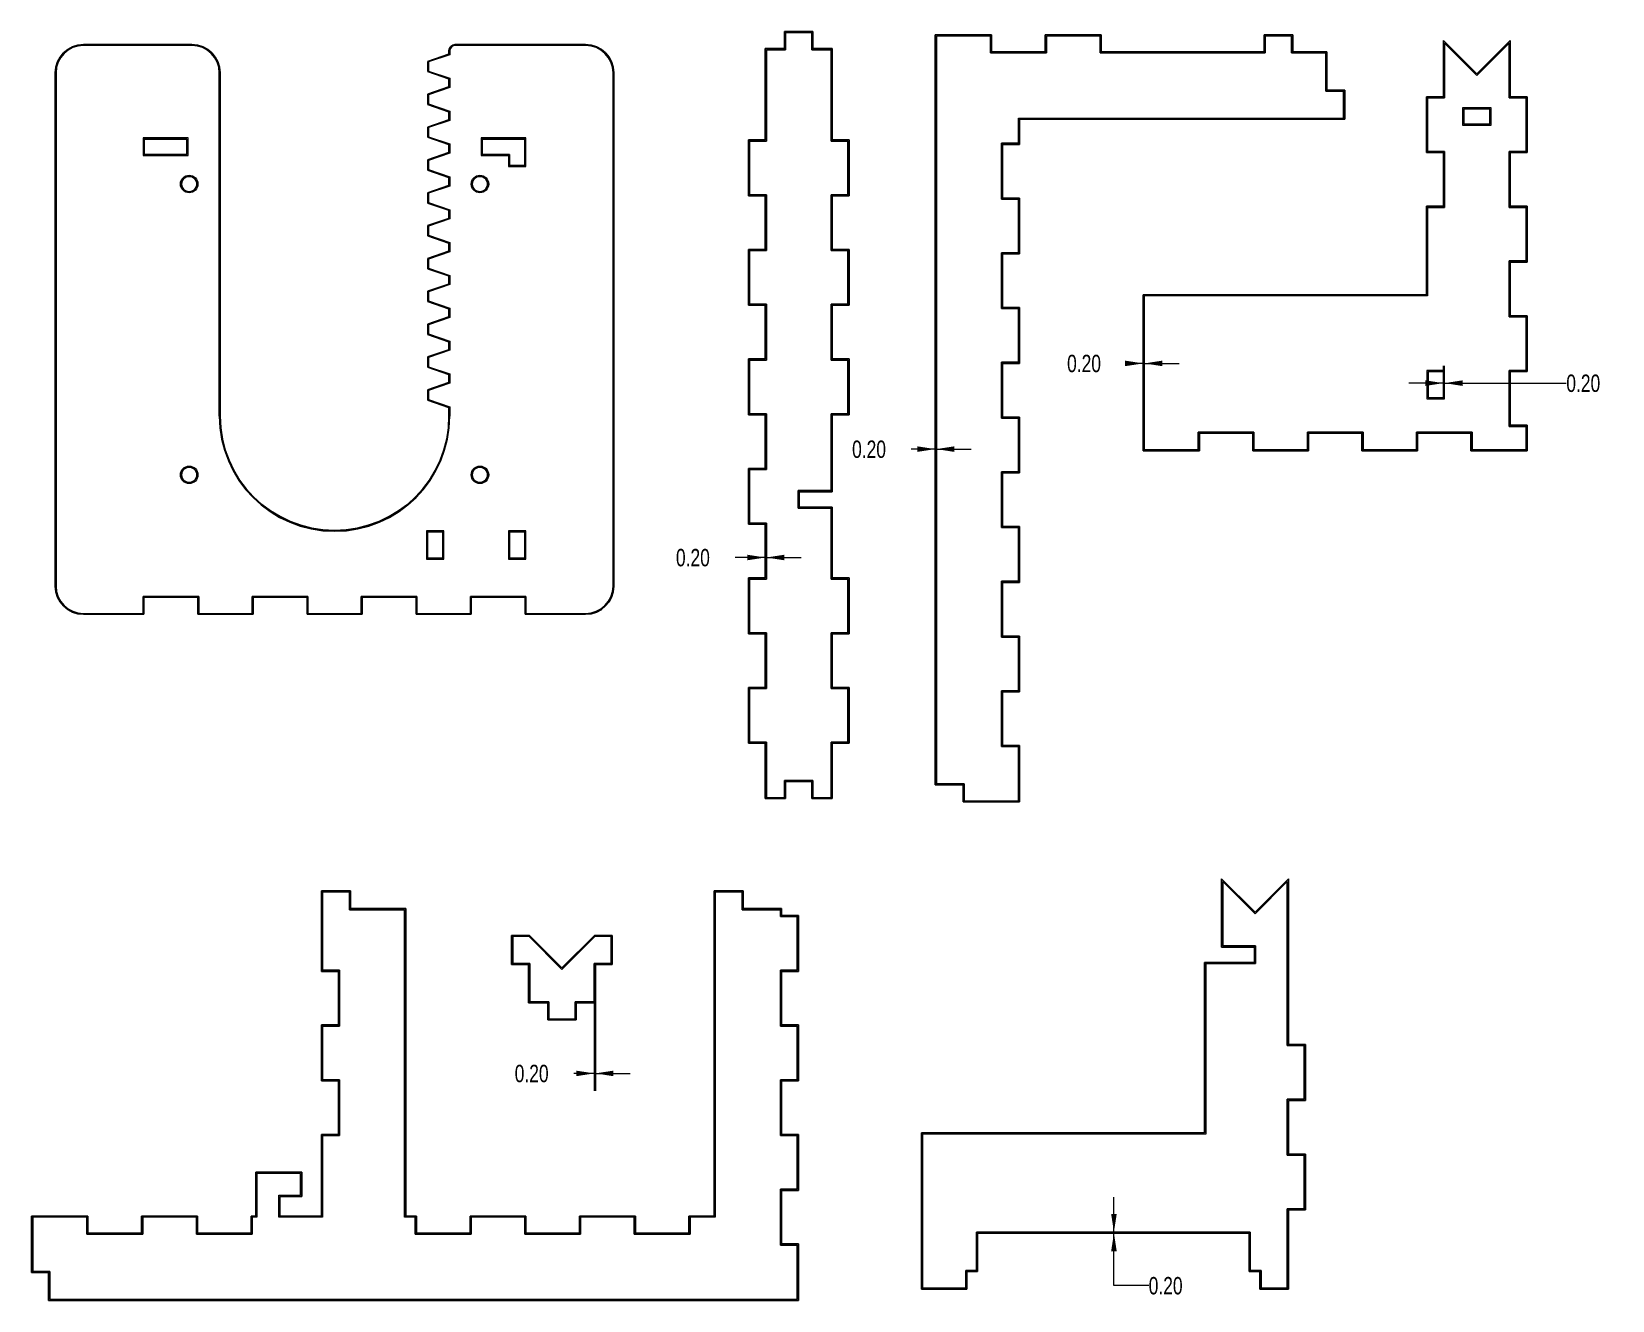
# Model space of a CAD drawing. Header units: millimetres. Extents: x 17 to 305, y 26 to 258.
import ezdxf

# ---------------------------------------------------------------- set-up
doc = ezdxf.new("R2010")
doc.units = ezdxf.units.MM
doc.layers.add('CUT', color=1, linetype='Continuous')
doc.styles.add('SLDTEXTSTYLE0', font='TXT', dxfattribs={"width": 0.75})
doc.dimstyles.new('SLDDIMSTYLE0', dxfattribs={"dimtxt": 3.175, "dimasz": 3.302, "dimexe": 0, "dimexo": 0.0625, "dimgap": 0.79375, "dimtad": 0, "dimtih": 1, "dimtoh": 1, "dimrnd": 1e-09, "dimzin": 4, "dimdsep": 46, "dimtxsty": 'SLDTEXTSTYLE0', "dimsah": 1, "dimcen": 0.09, "dimadec": 0, "dimazin": 1, "dimtfac": 1, "dimtmove": 0, "dimatfit": 0, "dimfxl": 1, "dimfrac": 2, "dimtolj": 1, "dimtzin": 12, "dimarcsym": 0})

# ---------------------------------------------------------------- blocks, each defined once
blk = doc.blocks.new('_D')
at = {"color": 7, "linetype": 'Continuous', "lineweight": 0}
for p, q in [((274.59, 194.42), (274.59, 196.62)), ((274.79, 194.42), (274.79, 196.62)), ((274.59, 193.44), (268.24, 193.44)), ((274.79, 193.44), (297.04, 193.44))]:
    blk.add_line(p, q, dxfattribs=at)
for points in [[(274.59, 193.44), (271.28, 193.95), (271.28, 192.93)], [(274.79, 193.44), (278.09, 192.93), (278.09, 193.95)]]:
    blk.add_solid(points, dxfattribs=at)
at = {"color": 7, "linetype": 'Continuous', "lineweight": 0, "insert": (297.04, 195.01, 0.1), "char_height": 3.175, "attachment_point": 1, "style": 'SLDTEXTSTYLE0'}
blk.add_mtext('0.20', dxfattribs=at)
blk = doc.blocks.new('_D_1')
at = {"color": 7, "linetype": 'Continuous', "lineweight": 0}
for p, q in [((219.74, 196.59), (219.74, 200.22)), ((219.94, 196.59), (219.94, 200.22)), ((219.74, 197.04), (216.62, 197.04)), ((219.94, 197.04), (226.29, 197.04))]:
    blk.add_line(p, q, dxfattribs=at)
for points in [[(219.74, 197.04), (216.44, 197.55), (216.44, 196.54)], [(219.94, 197.04), (223.24, 196.54), (223.24, 197.55)]]:
    blk.add_solid(points, dxfattribs=at)
at = {"color": 7, "linetype": 'Continuous', "lineweight": 0, "insert": (205.83, 198.62, 0.1), "char_height": 3.175, "attachment_point": 1, "style": 'SLDTEXTSTYLE0'}
blk.add_mtext('0.20', dxfattribs=at)
blk = doc.blocks.new('_D_2')
at = {"color": 7, "linetype": 'Continuous', "lineweight": 0}
for p, q in [((181.75, 187.28), (181.75, 178.21)), ((181.95, 187.28), (181.95, 178.21)), ((181.75, 181.39), (177.35, 181.39)), ((181.95, 181.39), (188.3, 181.39))]:
    blk.add_line(p, q, dxfattribs=at)
for points in [[(181.75, 181.39), (178.45, 181.9), (178.45, 180.88)], [(181.95, 181.39), (185.25, 180.88), (185.25, 181.9)]]:
    blk.add_solid(points, dxfattribs=at)
at = {"color": 7, "linetype": 'Continuous', "lineweight": 0, "insert": (166.55, 182.96, 0.1), "char_height": 3.175, "attachment_point": 1, "style": 'SLDTEXTSTYLE0'}
blk.add_mtext('0.20', dxfattribs=at)
blk = doc.blocks.new('_D_3')
at = {"color": 7, "linetype": 'Continuous', "lineweight": 0}
for p, q in [((150.7, 161.59), (145.16, 161.59)), ((150.7, 161.48), (150.7, 158.42)), ((150.9, 161.59), (157.25, 161.59)), ((150.9, 161.48), (150.9, 158.42))]:
    blk.add_line(p, q, dxfattribs=at)
for points in [[(150.7, 161.59), (147.4, 162.1), (147.4, 161.08)], [(150.9, 161.59), (154.2, 161.08), (154.2, 162.1)]]:
    blk.add_solid(points, dxfattribs=at)
at = {"color": 7, "linetype": 'Continuous', "lineweight": 0, "insert": (134.37, 163.16, 0.1), "char_height": 3.175, "attachment_point": 1, "style": 'SLDTEXTSTYLE0'}
blk.add_mtext('0.20', dxfattribs=at)
blk = doc.blocks.new('_D_4')
at = {"color": 7, "linetype": 'Continuous', "lineweight": 0}
for p, q in [((119.45, 82.49), (119.45, 64.18)), ((119.65, 82.49), (119.65, 64.18)), ((119.45, 67.36), (115.7, 67.36)), ((119.65, 67.36), (126, 67.36))]:
    blk.add_line(p, q, dxfattribs=at)
for points in [[(119.45, 67.36), (116.15, 67.86), (116.15, 66.85)], [(119.65, 67.36), (122.95, 66.85), (122.95, 67.86)]]:
    blk.add_solid(points, dxfattribs=at)
at = {"color": 7, "linetype": 'Continuous', "lineweight": 0, "insert": (104.91, 68.93, 0.1), "char_height": 3.175, "attachment_point": 1, "style": 'SLDTEXTSTYLE0'}
blk.add_mtext('0.20', dxfattribs=at)
blk = doc.blocks.new('_D_5')
at = {"color": 7, "linetype": 'Continuous', "lineweight": 0}
for p, q in [((214.39, 38.38), (214.39, 44.73)), ((214.39, 28.6), (214.39, 38.18)), ((215.56, 38.38), (217.56, 38.38)), ((215.56, 38.18), (217.56, 38.18)), ((220.74, 28.6), (214.39, 28.6))]:
    blk.add_line(p, q, dxfattribs=at)
for points in [[(214.39, 38.38), (214.9, 41.68), (213.88, 41.68)], [(214.39, 38.18), (213.88, 34.88), (214.9, 34.88)]]:
    blk.add_solid(points, dxfattribs=at)
at = {"color": 7, "linetype": 'Continuous', "lineweight": 0, "insert": (220.74, 30.17, 0.1), "char_height": 3.175, "attachment_point": 1, "style": 'SLDTEXTSTYLE0'}
blk.add_mtext('0.20', dxfattribs=at)

msp = doc.modelspace()

# ---------------------------------------------------------------- linework, layer by layer
at = {"color": 7, "linetype": 'Continuous', "lineweight": 15}
for p, q in [((154.4, 254.347), (154.4, 257.447)), ((159.2, 257.447), (154.4, 257.447)), ((159.2, 257.447), (159.2, 254.347)), ((45.942, 255.122), (26.128, 255.122)), ((117.872, 255.122), (94.058, 255.122)), ((150.9, 237.653), (150.9, 254.347)), ((150.9, 254.347), (154.4, 254.347)), ((159.2, 254.347), (162.7, 254.347)), ((162.7, 254.347), (162.7, 237.653)), ((191.85, 256.847), (181.95, 256.847)), ((181.95, 256.847), (181.95, 120.253)), ((191.85, 256.847), (191.85, 253.747)), ((202.05, 253.747), (202.05, 256.847)), ((211.85, 256.847), (202.05, 256.847)), ((211.85, 256.847), (211.85, 253.747)), ((242.05, 253.747), (242.05, 256.847)), ((246.85, 256.847), (242.05, 256.847)), ((246.85, 256.847), (246.85, 253.747)), ((274.786, 245.55), (274.786, 255.55)), ((274.786, 255.55), (280.686, 249.65)), ((280.686, 249.65), (286.586, 255.55)), ((286.586, 255.55), (286.586, 245.55)), ((93.058, 253.436), (89.189, 252.113)), ((89.189, 252.113), (89.189, 250.446)), ((93.058, 254.122), (93.058, 253.436)), ((191.85, 253.747), (202.05, 253.747)), ((211.85, 253.747), (242.05, 253.747)), ((246.85, 253.747), (253.1, 253.747)), ((253.1, 253.747), (253.1, 246.747)), ((21.128, 250.122), (21.128, 156.378)), ((50.942, 187.436), (50.942, 250.122)), ((89.189, 250.446), (93.058, 249.122)), ((93.058, 249.122), (93.058, 247.436)), ((122.872, 156.378), (122.872, 250.122)), ((93.058, 247.436), (89.189, 246.113)), ((89.189, 246.113), (89.189, 244.446)), ((253.1, 246.747), (256.35, 246.747)), ((256.35, 246.747), (256.35, 241.847)), ((271.686, 245.55), (274.786, 245.55)), ((271.686, 245.55), (271.686, 235.75)), ((286.586, 245.55), (289.686, 245.55)), ((289.686, 235.75), (289.686, 245.55)), ((89.189, 244.446), (93.058, 243.122)), ((93.058, 243.122), (93.058, 241.436)), ((283.286, 243.75), (278.086, 243.75)), ((278.086, 243.75), (278.086, 240.55)), ((283.286, 240.55), (283.286, 243.75)), ((93.058, 241.436), (89.189, 240.113)), ((89.189, 240.113), (89.189, 238.446)), ((196.95, 241.847), (256.35, 241.847)), ((196.95, 237.253), (196.95, 241.847)), ((278.086, 240.55), (283.286, 240.55)), ((45.228, 238.222), (37.028, 238.222)), ((37.028, 238.222), (37.028, 235.022)), ((45.228, 235.022), (45.228, 238.222)), ((89.189, 238.446), (93.058, 237.122)), ((93.058, 237.122), (93.058, 235.436)), ((106.972, 238.222), (98.772, 238.222)), ((98.772, 238.222), (98.772, 235.022)), ((106.972, 233.022), (106.972, 238.222)), ((147.8, 237.653), (150.9, 237.653)), ((147.8, 237.653), (147.8, 227.853)), ((162.7, 237.653), (165.8, 237.653)), ((165.8, 227.853), (165.8, 237.653)), ((196.95, 237.253), (193.85, 237.253)), ((193.85, 237.253), (193.85, 227.053)), ((37.028, 235.022), (45.228, 235.022)), ((93.058, 235.436), (89.189, 234.113)), ((89.189, 234.113), (89.189, 232.446)), ((98.772, 235.022), (103.772, 235.022)), ((103.772, 235.022), (103.772, 233.022)), ((274.786, 235.75), (271.686, 235.75)), ((274.786, 225.55), (274.786, 235.75)), ((289.686, 235.75), (286.586, 235.75)), ((286.586, 235.75), (286.586, 225.55)), ((89.189, 232.446), (93.058, 231.122)), ((93.058, 231.122), (93.058, 229.436)), ((103.772, 233.022), (106.972, 233.022)), ((93.058, 229.436), (89.189, 228.113)), ((89.189, 228.113), (89.189, 226.446)), ((89.189, 226.446), (93.058, 225.122)), ((150.9, 227.853), (147.8, 227.853)), ((150.9, 217.653), (150.9, 227.853)), ((165.8, 227.853), (162.7, 227.853)), ((162.7, 227.853), (162.7, 217.653)), ((193.85, 227.053), (196.95, 227.053)), ((196.95, 217.253), (196.95, 227.053)), ((271.686, 225.55), (274.786, 225.55)), ((271.686, 225.55), (271.686, 209.4)), ((286.586, 225.55), (289.686, 225.55)), ((289.686, 215.75), (289.686, 225.55)), ((93.058, 223.436), (89.189, 222.113)), ((93.058, 225.122), (93.058, 223.436)), ((89.189, 222.113), (89.189, 220.446)), ((89.189, 220.446), (93.058, 219.122)), ((93.058, 217.436), (89.189, 216.113)), ((93.058, 219.122), (93.058, 217.436)), ((147.8, 217.653), (150.9, 217.653)), ((147.8, 217.653), (147.8, 207.853)), ((162.7, 217.653), (165.8, 217.653)), ((165.8, 207.853), (165.8, 217.653)), ((196.95, 217.253), (193.85, 217.253)), ((193.85, 217.253), (193.85, 207.053)), ((89.189, 216.113), (89.189, 214.446)), ((89.189, 214.446), (93.058, 213.122)), ((289.686, 215.75), (286.586, 215.75)), ((286.586, 215.75), (286.586, 205.55)), ((93.058, 211.436), (89.189, 210.113)), ((93.058, 213.122), (93.058, 211.436)), ((89.189, 210.113), (89.189, 208.446)), ((89.189, 208.446), (93.058, 207.122)), ((271.686, 209.4), (219.942, 209.4)), ((219.942, 209.4), (219.942, 181.25)), ((93.058, 205.436), (89.189, 204.113)), ((93.058, 207.122), (93.058, 205.436)), ((150.9, 207.853), (147.8, 207.853)), ((150.9, 197.653), (150.9, 207.853)), ((165.8, 207.853), (162.7, 207.853)), ((162.7, 207.853), (162.7, 197.653)), ((193.85, 207.053), (196.95, 207.053)), ((196.95, 197.253), (196.95, 207.053)), ((286.586, 205.55), (289.686, 205.55)), ((289.686, 195.75), (289.686, 205.55)), ((89.189, 204.113), (89.189, 202.446)), ((89.189, 202.446), (93.058, 201.122)), ((93.058, 199.436), (89.189, 198.113)), ((93.058, 201.122), (93.058, 199.436)), ((89.189, 198.113), (89.189, 196.446)), ((89.189, 196.446), (93.058, 195.122)), ((147.8, 197.653), (150.9, 197.653)), ((147.8, 197.653), (147.8, 187.853)), ((162.7, 197.653), (165.8, 197.653)), ((165.8, 187.853), (165.8, 197.653)), ((196.95, 197.253), (193.85, 197.253)), ((193.85, 197.253), (193.85, 187.053)), ((93.058, 195.122), (93.058, 193.436)), ((274.786, 195.75), (271.586, 195.75)), ((271.586, 195.75), (271.586, 190.55)), ((274.786, 190.55), (274.786, 195.75)), ((289.686, 195.75), (286.586, 195.75)), ((286.586, 195.75), (286.586, 185.55)), ((93.058, 193.436), (89.189, 192.113)), ((89.189, 192.113), (89.189, 190.446)), ((89.189, 190.446), (93.058, 189.122)), ((93.058, 189.122), (93.058, 187.436)), ((150.9, 187.853), (147.8, 187.853)), ((150.9, 177.653), (150.9, 187.853)), ((165.8, 187.853), (162.7, 187.853)), ((162.7, 187.853), (162.7, 173.803)), ((271.586, 190.55), (274.786, 190.55)), ((193.85, 187.053), (196.95, 187.053)), ((196.95, 177.253), (196.95, 187.053)), ((286.586, 185.55), (289.686, 185.55)), ((289.686, 181.25), (289.686, 185.55)), ((239.969, 184.5), (229.805, 184.5)), ((229.805, 184.5), (229.805, 181.25)), ((239.969, 181.25), (239.969, 184.5)), ((259.896, 184.5), (249.732, 184.5)), ((249.732, 184.5), (249.732, 181.25)), ((259.896, 181.25), (259.896, 184.5)), ((279.823, 184.5), (269.659, 184.5)), ((269.659, 184.5), (269.659, 181.25)), ((279.823, 181.25), (279.823, 184.5)), ((229.805, 181.25), (219.942, 181.25)), ((249.732, 181.25), (239.969, 181.25)), ((269.659, 181.25), (259.896, 181.25)), ((289.686, 181.25), (279.823, 181.25)), ((147.8, 177.653), (150.9, 177.653)), ((147.8, 177.653), (147.8, 167.853)), ((196.95, 177.253), (193.85, 177.253)), ((193.85, 177.253), (193.85, 167.053)), ((162.7, 173.803), (156.7, 173.803)), ((156.7, 173.803), (156.7, 170.603)), ((156.7, 170.603), (162.7, 170.603)), ((162.7, 170.603), (162.7, 157.653)), ((150.9, 167.853), (147.8, 167.853)), ((150.9, 157.653), (150.9, 167.853)), ((88.772, 166.478), (88.772, 161.278)), ((91.972, 166.478), (88.772, 166.478)), ((91.972, 161.278), (91.972, 166.478)), ((103.772, 166.478), (103.772, 161.278)), ((106.972, 166.478), (103.772, 166.478)), ((106.972, 161.278), (106.972, 166.478)), ((193.85, 167.053), (196.95, 167.053)), ((196.95, 157.253), (196.95, 167.053)), ((88.772, 161.278), (91.972, 161.278)), ((103.772, 161.278), (106.972, 161.278)), ((147.8, 157.653), (150.9, 157.653)), ((147.8, 157.653), (147.8, 147.853)), ((162.7, 157.653), (165.8, 157.653)), ((165.8, 147.853), (165.8, 157.653)), ((196.95, 157.253), (193.85, 157.253)), ((193.85, 157.253), (193.85, 147.053)), ((47.191, 154.478), (37.028, 154.478)), ((37.028, 154.478), (37.028, 151.378)), ((47.191, 151.378), (47.191, 154.478)), ((67.118, 154.478), (56.955, 154.478)), ((56.955, 154.478), (56.955, 151.378)), ((67.118, 151.378), (67.118, 154.478)), ((87.045, 154.478), (76.882, 154.478)), ((76.882, 154.478), (76.882, 151.378)), ((87.045, 151.378), (87.045, 154.478)), ((106.972, 154.478), (96.809, 154.478)), ((96.809, 154.478), (96.809, 151.378)), ((106.972, 151.378), (106.972, 154.478)), ((26.128, 151.378), (37.028, 151.378)), ((47.191, 151.378), (56.955, 151.378)), ((67.118, 151.378), (76.882, 151.378)), ((87.045, 151.378), (96.809, 151.378)), ((106.972, 151.378), (117.872, 151.378)), ((150.9, 147.853), (147.8, 147.853)), ((150.9, 137.653), (150.9, 147.853)), ((165.8, 147.853), (162.7, 147.853)), ((162.7, 147.853), (162.7, 137.653)), ((193.85, 147.053), (196.95, 147.053)), ((196.95, 137.253), (196.95, 147.053)), ((147.8, 137.653), (150.9, 137.653)), ((147.8, 137.653), (147.8, 127.853)), ((162.7, 137.653), (165.8, 137.653)), ((165.8, 127.853), (165.8, 137.653)), ((196.95, 137.253), (193.85, 137.253)), ((193.85, 137.253), (193.85, 127.053)), ((150.9, 127.853), (147.8, 127.853)), ((150.9, 117.753), (150.9, 127.853)), ((165.8, 127.853), (162.7, 127.853)), ((162.7, 127.853), (162.7, 117.753)), ((193.85, 127.053), (196.95, 127.053)), ((196.95, 117.153), (196.95, 127.053)), ((159.4, 120.853), (154.2, 120.853)), ((154.2, 120.853), (154.2, 117.753)), ((159.4, 117.753), (159.4, 120.853)), ((187.05, 120.253), (181.95, 120.253)), ((187.05, 117.153), (187.05, 120.253)), ((150.9, 117.753), (154.2, 117.753)), ((159.4, 117.753), (162.7, 117.753)), ((187.05, 117.153), (196.95, 117.153)), ((234.266, 90.632), (234.266, 102.432)), ((240.166, 96.532), (234.266, 102.432)), ((246.066, 102.432), (240.166, 96.532)), ((246.066, 102.432), (246.066, 72.432)), ((69.803, 100.5), (74.703, 100.5)), ((69.803, 100.5), (69.803, 86.2)), ((74.703, 100.5), (74.703, 97.25)), ((141.547, 100.5), (146.447, 100.5)), ((141.547, 100.5), (141.547, 41.1)), ((146.447, 100.5), (146.447, 97.25)), ((74.703, 97.25), (84.803, 97.25)), ((84.803, 41.1), (84.803, 97.25)), ((146.447, 97.25), (153.447, 97.25)), ((153.447, 97.25), (153.447, 96)), ((153.447, 96), (156.547, 96)), ((156.547, 86.2), (156.547, 96)), ((104.547, 92.356), (104.547, 87.456)), ((107.547, 92.356), (104.547, 92.356)), ((113.547, 86.356), (107.547, 92.356)), ((119.547, 92.356), (113.547, 86.356)), ((122.547, 92.356), (119.547, 92.356)), ((122.547, 87.456), (122.547, 92.356)), ((240.266, 90.632), (234.266, 90.632)), ((240.266, 87.432), (240.266, 90.632)), ((107.647, 87.456), (104.547, 87.456)), ((107.647, 80.456), (107.647, 87.456)), ((122.547, 87.456), (119.447, 87.456)), ((119.447, 87.456), (119.447, 80.456)), ((231.166, 87.432), (231.166, 56.282)), ((231.166, 87.432), (240.266, 87.432)), ((72.903, 86.2), (69.803, 86.2)), ((72.903, 76), (72.903, 86.2)), ((156.547, 86.2), (153.447, 86.2)), ((153.447, 86.2), (153.447, 76)), ((111.147, 80.456), (107.647, 80.456)), ((111.147, 77.356), (111.147, 80.456)), ((119.447, 80.456), (115.947, 80.456)), ((115.947, 80.456), (115.947, 77.356)), ((69.803, 76), (72.903, 76)), ((69.803, 76), (69.803, 66.2)), ((111.147, 77.356), (115.947, 77.356)), ((153.447, 76), (156.547, 76)), ((156.547, 66.2), (156.547, 76)), ((246.066, 72.432), (249.166, 72.432)), ((249.166, 62.632), (249.166, 72.432)), ((72.903, 66.2), (69.803, 66.2)), ((72.903, 56), (72.903, 66.2)), ((156.547, 66.2), (153.447, 66.2)), ((153.447, 66.2), (153.447, 56)), ((249.166, 62.632), (246.066, 62.632)), ((246.066, 62.632), (246.066, 52.432)), ((69.803, 56), (72.903, 56)), ((69.803, 56), (69.803, 41.1)), ((153.447, 56), (156.547, 56)), ((156.547, 46.2), (156.547, 56)), ((179.422, 56.282), (179.422, 28.132)), ((231.166, 56.282), (179.422, 56.282)), ((246.066, 52.432), (249.166, 52.432)), ((249.166, 42.632), (249.166, 52.432)), ((57.803, 49.1), (57.803, 41.1)), ((65.803, 49.1), (57.803, 49.1)), ((65.803, 45.1), (65.803, 49.1)), ((61.803, 45.1), (65.803, 45.1)), ((61.803, 41.1), (61.803, 45.1)), ((156.547, 46.2), (153.447, 46.2)), ((153.447, 46.2), (153.447, 36)), ((26.753, 41.1), (16.853, 41.1)), ((16.853, 41.1), (16.853, 31.2)), ((26.753, 41.1), (26.753, 38)), ((36.953, 38), (36.953, 41.1)), ((46.753, 41.1), (36.953, 41.1)), ((46.753, 41.1), (46.753, 38)), ((56.953, 38), (56.953, 41.1)), ((57.803, 41.1), (56.953, 41.1)), ((69.803, 41.1), (61.803, 41.1)), ((86.753, 41.1), (84.803, 41.1)), ((86.753, 41.1), (86.753, 38)), ((96.953, 38), (96.953, 41.1)), ((106.753, 41.1), (96.953, 41.1)), ((106.753, 41.1), (106.753, 38)), ((116.953, 38), (116.953, 41.1)), ((126.753, 41.1), (116.953, 41.1)), ((126.753, 41.1), (126.753, 38)), ((136.953, 38), (136.953, 41.1)), ((141.547, 41.1), (136.953, 41.1)), ((249.166, 42.632), (246.066, 42.632)), ((246.066, 42.632), (246.066, 28.132)), ((26.753, 38), (36.953, 38)), ((46.753, 38), (56.953, 38)), ((86.753, 38), (96.953, 38)), ((106.753, 38), (116.953, 38)), ((126.753, 38), (136.953, 38)), ((239.303, 38.382), (189.285, 38.382)), ((189.285, 38.382), (189.285, 31.382)), ((239.303, 31.382), (239.303, 38.382)), ((153.447, 36), (156.547, 36)), ((156.547, 26.1), (156.547, 36)), ((19.953, 31.2), (16.853, 31.2)), ((19.953, 26.1), (19.953, 31.2)), ((189.285, 31.382), (187.322, 31.382)), ((187.322, 31.382), (187.322, 28.132)), ((241.266, 31.382), (239.303, 31.382)), ((241.266, 28.132), (241.266, 31.382)), ((19.953, 26.1), (156.547, 26.1)), ((187.322, 28.132), (179.422, 28.132)), ((246.066, 28.132), (241.266, 28.132))]:
    msp.add_line(p, q, dxfattribs=at)
at = {"color": 7, "linetype": 'Continuous', "lineweight": 0}
for p, q in [((154.4, 257.447), (154.4, 254.347)), ((159.2, 257.447), (154.4, 257.447)), ((159.2, 254.347), (159.2, 257.447)), ((45.942, 255.122), (26.128, 255.122)), ((117.872, 255.122), (94.058, 255.122)), ((154.4, 254.347), (150.9, 254.347)), ((150.9, 254.347), (150.9, 237.653)), ((162.7, 254.347), (159.2, 254.347)), ((162.7, 237.653), (162.7, 254.347)), ((191.85, 256.847), (181.95, 256.847)), ((181.95, 256.847), (181.95, 120.253)), ((191.85, 253.747), (191.85, 256.847)), ((211.85, 256.847), (202.05, 256.847)), ((202.05, 256.847), (202.05, 253.747)), ((211.85, 253.747), (211.85, 256.847)), ((246.85, 256.847), (242.05, 256.847)), ((242.05, 256.847), (242.05, 253.747)), ((246.85, 253.747), (246.85, 256.847)), ((280.686, 249.65), (274.786, 255.55)), ((274.786, 255.55), (274.786, 245.55)), ((286.586, 255.55), (280.686, 249.65)), ((286.586, 245.55), (286.586, 255.55)), ((93.058, 253.436), (89.189, 252.113)), ((89.189, 252.113), (89.189, 250.446)), ((93.058, 254.122), (93.058, 253.436)), ((202.05, 253.747), (191.85, 253.747)), ((242.05, 253.747), (211.85, 253.747)), ((253.1, 253.747), (246.85, 253.747)), ((253.1, 246.747), (253.1, 253.747)), ((21.128, 250.122), (21.128, 156.378)), ((50.942, 187.436), (50.942, 250.122)), ((89.189, 250.446), (93.058, 249.122)), ((93.058, 249.122), (93.058, 247.436)), ((122.872, 156.378), (122.872, 250.122)), ((93.058, 247.436), (89.189, 246.113)), ((89.189, 246.113), (89.189, 244.446)), ((256.35, 246.747), (253.1, 246.747)), ((256.35, 241.847), (256.35, 246.747)), ((274.786, 245.55), (271.686, 245.55)), ((271.686, 245.55), (271.686, 235.75)), ((289.686, 245.55), (286.586, 245.55)), ((289.686, 235.75), (289.686, 245.55)), ((89.189, 244.446), (93.058, 243.122)), ((93.058, 243.122), (93.058, 241.436)), ((283.286, 243.75), (278.086, 243.75)), ((278.086, 243.75), (278.086, 240.55)), ((283.286, 240.55), (283.286, 243.75)), ((93.058, 241.436), (89.189, 240.113)), ((89.189, 240.113), (89.189, 238.446)), ((196.95, 237.253), (196.95, 241.847)), ((196.95, 241.847), (256.35, 241.847)), ((278.086, 240.55), (283.286, 240.55)), ((45.228, 238.222), (37.028, 238.222)), ((37.028, 238.222), (37.028, 235.022)), ((45.228, 235.022), (45.228, 238.222)), ((89.189, 238.446), (93.058, 237.122)), ((93.058, 237.122), (93.058, 235.436)), ((98.772, 238.222), (98.772, 235.022)), ((106.972, 238.222), (98.772, 238.222)), ((106.972, 233.022), (106.972, 238.222)), ((150.9, 237.653), (147.8, 237.653)), ((147.8, 237.653), (147.8, 227.853)), ((165.8, 237.653), (162.7, 237.653)), ((165.8, 227.853), (165.8, 237.653)), ((193.85, 227.053), (193.85, 237.253)), ((193.85, 237.253), (196.95, 237.253)), ((37.028, 235.022), (45.228, 235.022)), ((93.058, 235.436), (89.189, 234.113)), ((89.189, 234.113), (89.189, 232.446)), ((98.772, 235.022), (103.772, 235.022)), ((103.772, 235.022), (103.772, 233.022)), ((271.686, 235.75), (274.786, 235.75)), ((274.786, 235.75), (274.786, 225.55)), ((286.586, 225.55), (286.586, 235.75)), ((286.586, 235.75), (289.686, 235.75)), ((89.189, 232.446), (93.058, 231.122)), ((93.058, 231.122), (93.058, 229.436)), ((103.772, 233.022), (106.972, 233.022)), ((93.058, 229.436), (89.189, 228.113)), ((89.189, 228.113), (89.189, 226.446)), ((89.189, 226.446), (93.058, 225.122)), ((147.8, 227.853), (150.9, 227.853)), ((150.9, 227.853), (150.9, 217.653)), ((162.7, 217.653), (162.7, 227.853)), ((162.7, 227.853), (165.8, 227.853)), ((196.95, 227.053), (193.85, 227.053)), ((196.95, 217.253), (196.95, 227.053)), ((274.786, 225.55), (271.686, 225.55)), ((271.686, 225.55), (271.686, 209.4)), ((289.686, 225.55), (286.586, 225.55)), ((289.686, 215.75), (289.686, 225.55)), ((93.058, 223.436), (89.189, 222.113)), ((93.058, 225.122), (93.058, 223.436)), ((89.189, 222.113), (89.189, 220.446)), ((89.189, 220.446), (93.058, 219.122)), ((93.058, 217.436), (89.189, 216.113)), ((93.058, 219.122), (93.058, 217.436)), ((150.9, 217.653), (147.8, 217.653)), ((147.8, 217.653), (147.8, 207.853)), ((165.8, 217.653), (162.7, 217.653)), ((165.8, 207.853), (165.8, 217.653)), ((193.85, 207.053), (193.85, 217.253)), ((193.85, 217.253), (196.95, 217.253)), ((89.189, 216.113), (89.189, 214.446)), ((89.189, 214.446), (93.058, 213.122)), ((286.586, 205.55), (286.586, 215.75)), ((286.586, 215.75), (289.686, 215.75)), ((93.058, 211.436), (89.189, 210.113)), ((93.058, 213.122), (93.058, 211.436)), ((89.189, 210.113), (89.189, 208.446)), ((89.189, 208.446), (93.058, 207.122)), ((271.686, 209.4), (219.942, 209.4)), ((219.942, 209.4), (219.942, 181.25)), ((93.058, 205.436), (89.189, 204.113)), ((93.058, 207.122), (93.058, 205.436)), ((147.8, 207.853), (150.9, 207.853)), ((150.9, 207.853), (150.9, 197.653)), ((162.7, 197.653), (162.7, 207.853)), ((162.7, 207.853), (165.8, 207.853)), ((196.95, 207.053), (193.85, 207.053)), ((196.95, 197.253), (196.95, 207.053)), ((289.686, 205.55), (286.586, 205.55)), ((289.686, 195.75), (289.686, 205.55)), ((89.189, 204.113), (89.189, 202.446)), ((89.189, 202.446), (93.058, 201.122)), ((93.058, 199.436), (89.189, 198.113)), ((93.058, 201.122), (93.058, 199.436)), ((89.189, 198.113), (89.189, 196.446)), ((89.189, 196.446), (93.058, 195.122)), ((150.9, 197.653), (147.8, 197.653)), ((147.8, 197.653), (147.8, 187.853)), ((165.8, 197.653), (162.7, 197.653)), ((165.8, 187.853), (165.8, 197.653)), ((193.85, 187.053), (193.85, 197.253)), ((193.85, 197.253), (196.95, 197.253)), ((93.058, 195.122), (93.058, 193.436)), ((271.586, 195.75), (271.586, 190.55)), ((274.786, 195.75), (271.586, 195.75)), ((274.786, 190.55), (274.786, 195.75)), ((286.586, 185.55), (286.586, 195.75)), ((286.586, 195.75), (289.686, 195.75)), ((93.058, 193.436), (89.189, 192.113)), ((89.189, 192.113), (89.189, 190.446)), ((89.189, 190.446), (93.058, 189.122)), ((93.058, 189.122), (93.058, 187.436)), ((147.8, 187.853), (150.9, 187.853)), ((150.9, 187.853), (150.9, 177.653)), ((162.7, 173.803), (162.7, 187.853)), ((162.7, 187.853), (165.8, 187.853)), ((271.586, 190.55), (274.786, 190.55)), ((196.95, 187.053), (193.85, 187.053)), ((196.95, 177.253), (196.95, 187.053)), ((289.686, 185.55), (286.586, 185.55)), ((289.686, 181.25), (289.686, 185.55)), ((229.805, 181.25), (229.805, 184.5)), ((229.805, 184.5), (239.969, 184.5)), ((239.969, 184.5), (239.969, 181.25)), ((249.732, 181.25), (249.732, 184.5)), ((249.732, 184.5), (259.896, 184.5)), ((259.896, 184.5), (259.896, 181.25)), ((269.659, 181.25), (269.659, 184.5)), ((269.659, 184.5), (279.823, 184.5)), ((279.823, 184.5), (279.823, 181.25)), ((219.942, 181.25), (229.805, 181.25)), ((239.969, 181.25), (249.732, 181.25)), ((259.896, 181.25), (269.659, 181.25)), ((279.823, 181.25), (289.686, 181.25)), ((150.9, 177.653), (147.8, 177.653)), ((147.8, 177.653), (147.8, 167.853)), ((193.85, 167.053), (193.85, 177.253)), ((193.85, 177.253), (196.95, 177.253)), ((156.7, 170.603), (156.7, 173.803)), ((156.7, 173.803), (162.7, 173.803)), ((162.7, 170.603), (156.7, 170.603)), ((162.7, 157.653), (162.7, 170.603)), ((147.8, 167.853), (150.9, 167.853)), ((150.9, 167.853), (150.9, 157.653)), ((88.772, 166.478), (88.772, 161.278)), ((91.972, 166.478), (88.772, 166.478)), ((91.972, 161.278), (91.972, 166.478)), ((103.772, 166.478), (103.772, 161.278)), ((106.972, 166.478), (103.772, 166.478)), ((106.972, 161.278), (106.972, 166.478)), ((196.95, 167.053), (193.85, 167.053)), ((196.95, 157.253), (196.95, 167.053)), ((88.772, 161.278), (91.972, 161.278)), ((103.772, 161.278), (106.972, 161.278)), ((150.9, 157.653), (147.8, 157.653)), ((147.8, 157.653), (147.8, 147.853)), ((165.8, 157.653), (162.7, 157.653)), ((165.8, 147.853), (165.8, 157.653)), ((193.85, 147.053), (193.85, 157.253)), ((193.85, 157.253), (196.95, 157.253)), ((37.028, 151.378), (37.028, 154.478)), ((37.028, 154.478), (47.191, 154.478)), ((47.191, 154.478), (47.191, 151.378)), ((56.955, 151.378), (56.955, 154.478)), ((56.955, 154.478), (67.118, 154.478)), ((67.118, 154.478), (67.118, 151.378)), ((76.882, 151.378), (76.882, 154.478)), ((76.882, 154.478), (87.045, 154.478)), ((87.045, 154.478), (87.045, 151.378)), ((96.809, 151.378), (96.809, 154.478)), ((96.809, 154.478), (106.972, 154.478)), ((106.972, 154.478), (106.972, 151.378)), ((26.128, 151.378), (37.028, 151.378)), ((47.191, 151.378), (56.955, 151.378)), ((67.118, 151.378), (76.882, 151.378)), ((87.045, 151.378), (96.809, 151.378)), ((106.972, 151.378), (117.872, 151.378)), ((147.8, 147.853), (150.9, 147.853)), ((150.9, 147.853), (150.9, 137.653)), ((162.7, 137.653), (162.7, 147.853)), ((162.7, 147.853), (165.8, 147.853)), ((196.95, 147.053), (193.85, 147.053)), ((196.95, 137.253), (196.95, 147.053)), ((150.9, 137.653), (147.8, 137.653)), ((147.8, 137.653), (147.8, 127.853)), ((165.8, 137.653), (162.7, 137.653)), ((165.8, 127.853), (165.8, 137.653)), ((193.85, 127.053), (193.85, 137.253)), ((193.85, 137.253), (196.95, 137.253)), ((147.8, 127.853), (150.9, 127.853)), ((150.9, 127.853), (150.9, 117.753)), ((162.7, 117.753), (162.7, 127.853)), ((162.7, 127.853), (165.8, 127.853)), ((196.95, 127.053), (193.85, 127.053)), ((196.95, 117.153), (196.95, 127.053)), ((154.2, 117.753), (154.2, 120.853)), ((154.2, 120.853), (159.4, 120.853)), ((159.4, 120.853), (159.4, 117.753)), ((181.95, 120.253), (187.05, 120.253)), ((187.05, 120.253), (187.05, 117.153)), ((150.9, 117.753), (154.2, 117.753)), ((159.4, 117.753), (162.7, 117.753)), ((187.05, 117.153), (196.95, 117.153)), ((240.166, 96.532), (234.266, 102.432)), ((234.266, 102.432), (234.266, 90.632)), ((246.066, 102.432), (240.166, 96.532)), ((246.066, 72.432), (246.066, 102.432)), ((74.703, 100.5), (69.803, 100.5)), ((69.803, 100.5), (69.803, 86.2)), ((74.703, 97.25), (74.703, 100.5)), ((146.447, 100.5), (141.547, 100.5)), ((141.547, 100.5), (141.547, 41.1)), ((146.447, 97.25), (146.447, 100.5)), ((84.803, 97.25), (74.703, 97.25)), ((84.803, 41.1), (84.803, 97.25)), ((153.447, 97.25), (146.447, 97.25)), ((153.447, 96), (153.447, 97.25)), ((156.547, 96), (153.447, 96)), ((156.547, 86.2), (156.547, 96)), ((107.547, 92.356), (104.547, 92.356)), ((104.547, 92.356), (104.547, 87.456)), ((113.547, 86.356), (107.547, 92.356)), ((119.547, 92.356), (113.547, 86.356)), ((122.547, 92.356), (119.547, 92.356)), ((122.547, 87.456), (122.547, 92.356)), ((234.266, 90.632), (240.266, 90.632)), ((240.266, 90.632), (240.266, 87.432)), ((104.547, 87.456), (107.647, 87.456)), ((107.647, 87.456), (107.647, 80.456)), ((119.447, 80.456), (119.447, 87.456)), ((119.447, 87.456), (122.547, 87.456)), ((240.266, 87.432), (231.166, 87.432)), ((231.166, 87.432), (231.166, 56.282)), ((69.803, 86.2), (72.903, 86.2)), ((72.903, 86.2), (72.903, 76)), ((153.447, 76), (153.447, 86.2)), ((153.447, 86.2), (156.547, 86.2)), ((107.647, 80.456), (111.147, 80.456)), ((111.147, 80.456), (111.147, 77.356)), ((115.947, 77.356), (115.947, 80.456)), ((115.947, 80.456), (119.447, 80.456)), ((72.903, 76), (69.803, 76)), ((69.803, 76), (69.803, 66.2)), ((111.147, 77.356), (115.947, 77.356)), ((156.547, 76), (153.447, 76)), ((156.547, 66.2), (156.547, 76)), ((249.166, 72.432), (246.066, 72.432)), ((249.166, 62.632), (249.166, 72.432)), ((69.803, 66.2), (72.903, 66.2)), ((72.903, 66.2), (72.903, 56)), ((153.447, 56), (153.447, 66.2)), ((153.447, 66.2), (156.547, 66.2)), ((246.066, 52.432), (246.066, 62.632)), ((246.066, 62.632), (249.166, 62.632)), ((72.903, 56), (69.803, 56)), ((69.803, 56), (69.803, 41.1)), ((156.547, 56), (153.447, 56)), ((156.547, 46.2), (156.547, 56)), ((231.166, 56.282), (179.422, 56.282)), ((179.422, 56.282), (179.422, 28.132)), ((249.166, 52.432), (246.066, 52.432)), ((249.166, 42.632), (249.166, 52.432)), ((65.803, 49.1), (57.803, 49.1)), ((57.803, 49.1), (57.803, 41.1)), ((65.803, 45.1), (65.803, 49.1)), ((61.803, 41.1), (61.803, 45.1)), ((61.803, 45.1), (65.803, 45.1)), ((153.447, 36), (153.447, 46.2)), ((153.447, 46.2), (156.547, 46.2)), ((26.753, 41.1), (16.853, 41.1)), ((16.853, 41.1), (16.853, 31.2)), ((26.753, 38), (26.753, 41.1)), ((46.753, 41.1), (36.953, 41.1)), ((36.953, 41.1), (36.953, 38)), ((46.753, 38), (46.753, 41.1)), ((57.803, 41.1), (56.953, 41.1)), ((56.953, 41.1), (56.953, 38)), ((69.803, 41.1), (61.803, 41.1)), ((86.753, 41.1), (84.803, 41.1)), ((86.753, 38), (86.753, 41.1)), ((106.753, 41.1), (96.953, 41.1)), ((96.953, 41.1), (96.953, 38)), ((106.753, 38), (106.753, 41.1)), ((126.753, 41.1), (116.953, 41.1)), ((116.953, 41.1), (116.953, 38)), ((126.753, 38), (126.753, 41.1)), ((141.547, 41.1), (136.953, 41.1)), ((136.953, 41.1), (136.953, 38)), ((246.066, 28.132), (246.066, 42.632)), ((246.066, 42.632), (249.166, 42.632)), ((36.953, 38), (26.753, 38)), ((56.953, 38), (46.753, 38)), ((96.953, 38), (86.753, 38)), ((116.953, 38), (106.753, 38)), ((136.953, 38), (126.753, 38)), ((189.285, 31.382), (189.285, 38.382)), ((189.285, 38.382), (239.303, 38.382)), ((239.303, 38.382), (239.303, 31.382)), ((156.547, 36), (153.447, 36)), ((156.547, 26.1), (156.547, 36)), ((16.853, 31.2), (19.953, 31.2)), ((19.953, 31.2), (19.953, 26.1)), ((187.322, 28.132), (187.322, 31.382)), ((187.322, 31.382), (189.285, 31.382)), ((239.303, 31.382), (241.266, 31.382)), ((241.266, 31.382), (241.266, 28.132)), ((19.953, 26.1), (156.547, 26.1)), ((179.422, 28.132), (187.322, 28.132)), ((241.266, 28.132), (246.066, 28.132))]:
    msp.add_line(p, q, dxfattribs=at)
at = {"color": 7, "linetype": 'Continuous', "lineweight": 15}
for centre in [(45.442, 229.808), (98.558, 229.808), (45.442, 176.692), (98.558, 176.692)]:
    msp.add_circle(centre, 1.6, dxfattribs=at)
at = {"color": 7, "linetype": 'Continuous', "lineweight": 0}
for centre in [(45.442, 229.808), (98.558, 229.808), (45.442, 176.692), (98.558, 176.692)]:
    msp.add_circle(centre, 1.6, dxfattribs=at)
at = {"color": 7, "linetype": 'Continuous', "lineweight": 15}
for centre, radius, start, end in [((26.128, 250.122), 5, 90, 180), ((45.942, 250.122), 5, 0, 90), ((94.058, 254.122), 1, 90, 180), ((117.872, 250.122), 5, 0, 90), ((72, 187.436), 21.058, 180, 0), ((26.128, 156.378), 5, 180, 270), ((117.872, 156.378), 5, 270, 0)]:
    msp.add_arc(centre, radius, start, end, dxfattribs=at)
at = {"color": 7, "linetype": 'Continuous', "lineweight": 0}
for centre, radius, start, end in [((26.128, 250.122), 5, 90, 180), ((45.942, 250.122), 5, 0, 90), ((94.058, 254.122), 1, 90, 180), ((117.872, 250.122), 5, 0, 90), ((72, 187.436), 21.058, 180, 0), ((26.128, 156.378), 5, 180, 270), ((117.872, 156.378), 5, 270, 0)]:
    msp.add_arc(centre, radius, start, end, dxfattribs=at)
at = {"layer": 'CUT'}
for p, q in [((159.4, 257.647), (154.2, 257.647)), ((154.2, 257.647), (154.2, 254.547)), ((159.4, 254.547), (159.4, 257.647)), ((181.75, 257.047), (181.75, 120.053)), ((192.05, 257.047), (181.75, 257.047)), ((192.05, 253.947), (192.05, 257.047)), ((212.05, 257.047), (201.85, 257.047)), ((201.85, 257.047), (201.85, 253.947)), ((212.05, 253.947), (212.05, 257.047)), ((247.05, 257.047), (241.85, 257.047)), ((241.85, 257.047), (241.85, 253.947)), ((247.05, 253.947), (247.05, 257.047)), ((45.942, 255.272), (26.128, 255.272)), ((117.872, 255.272), (94.058, 255.272)), ((154.2, 254.547), (150.7, 254.547)), ((150.7, 254.547), (150.7, 237.853)), ((162.9, 254.547), (159.4, 254.547)), ((162.9, 237.853), (162.9, 254.547)), ((280.686, 249.933), (274.586, 256.033)), ((274.586, 256.033), (274.586, 245.75)), ((286.786, 256.033), (280.686, 249.933)), ((286.786, 245.75), (286.786, 256.033)), ((92.908, 253.543), (89.039, 252.22)), ((89.039, 252.22), (89.039, 250.339)), ((92.908, 254.122), (92.908, 253.543)), ((201.85, 253.947), (192.05, 253.947)), ((241.85, 253.947), (212.05, 253.947)), ((253.3, 253.947), (247.05, 253.947)), ((253.3, 246.947), (253.3, 253.947)), ((20.978, 250.122), (20.978, 156.378)), ((51.092, 187.436), (51.092, 250.122)), ((89.039, 250.339), (92.908, 249.015)), ((92.908, 249.015), (92.908, 247.543)), ((123.022, 156.378), (123.022, 250.122)), ((92.908, 247.543), (89.039, 246.22)), ((89.039, 246.22), (89.039, 244.339)), ((256.55, 246.947), (253.3, 246.947)), ((256.55, 241.647), (256.55, 246.947)), ((274.586, 245.75), (271.486, 245.75)), ((271.486, 245.75), (271.486, 235.55)), ((289.886, 245.75), (286.786, 245.75)), ((289.886, 235.55), (289.886, 245.75)), ((89.039, 244.339), (92.908, 243.015)), ((92.908, 243.015), (92.908, 241.543)), ((283.086, 243.55), (278.286, 243.55)), ((278.286, 243.55), (278.286, 240.75)), ((283.086, 240.75), (283.086, 243.55)), ((92.908, 241.543), (89.039, 240.22)), ((89.039, 240.22), (89.039, 238.339)), ((197.15, 237.053), (197.15, 241.647)), ((197.15, 241.647), (256.55, 241.647)), ((278.286, 240.75), (283.086, 240.75)), ((45.028, 238.022), (37.228, 238.022)), ((37.228, 238.022), (37.228, 235.222)), ((45.028, 235.222), (45.028, 238.022)), ((89.039, 238.339), (92.908, 237.015)), ((92.908, 237.015), (92.908, 235.543)), ((106.772, 238.022), (98.972, 238.022)), ((98.972, 238.022), (98.972, 235.222)), ((106.772, 233.222), (106.772, 238.022)), ((150.7, 237.853), (147.6, 237.853)), ((147.6, 237.853), (147.6, 227.653)), ((166, 237.853), (162.9, 237.853)), ((166, 227.653), (166, 237.853)), ((194.05, 227.253), (194.05, 237.053)), ((194.05, 237.053), (197.15, 237.053)), ((37.228, 235.222), (45.028, 235.222)), ((92.908, 235.543), (89.039, 234.22)), ((89.039, 234.22), (89.039, 232.339)), ((98.972, 235.222), (103.972, 235.222)), ((103.972, 235.222), (103.972, 233.222)), ((271.486, 235.55), (274.586, 235.55)), ((274.586, 235.55), (274.586, 225.75)), ((286.786, 225.75), (286.786, 235.55)), ((286.786, 235.55), (289.886, 235.55)), ((89.039, 232.339), (92.908, 231.015)), ((103.972, 233.222), (106.772, 233.222)), ((92.908, 229.543), (89.039, 228.22)), ((89.039, 228.22), (89.039, 226.339)), ((92.908, 231.015), (92.908, 229.543)), ((89.039, 226.339), (92.908, 225.015)), ((147.6, 227.653), (150.7, 227.653)), ((150.7, 227.653), (150.7, 217.853)), ((162.9, 217.853), (162.9, 227.653)), ((162.9, 227.653), (166, 227.653)), ((197.15, 227.253), (194.05, 227.253)), ((197.15, 217.053), (197.15, 227.253)), ((274.586, 225.75), (271.486, 225.75)), ((271.486, 225.75), (271.486, 209.6)), ((289.886, 225.75), (286.786, 225.75)), ((289.886, 215.55), (289.886, 225.75)), ((92.908, 223.543), (89.039, 222.22)), ((92.908, 225.015), (92.908, 223.543)), ((89.039, 222.22), (89.039, 220.339)), ((89.039, 220.339), (92.908, 219.015)), ((92.908, 217.543), (89.039, 216.22)), ((92.908, 219.015), (92.908, 217.543)), ((150.7, 217.853), (147.6, 217.853)), ((147.6, 217.853), (147.6, 207.653)), ((166, 217.853), (162.9, 217.853)), ((166, 207.653), (166, 217.853)), ((194.05, 207.253), (194.05, 217.053)), ((194.05, 217.053), (197.15, 217.053)), ((89.039, 216.22), (89.039, 214.339)), ((89.039, 214.339), (92.908, 213.015)), ((286.786, 205.75), (286.786, 215.55)), ((286.786, 215.55), (289.886, 215.55)), ((92.908, 211.543), (89.039, 210.22)), ((92.908, 213.015), (92.908, 211.543)), ((89.039, 210.22), (89.039, 208.339)), ((89.039, 208.339), (92.908, 207.015)), ((219.742, 209.6), (219.742, 181.05)), ((271.486, 209.6), (219.742, 209.6)), ((92.908, 205.543), (89.039, 204.22)), ((92.908, 207.015), (92.908, 205.543)), ((147.6, 207.653), (150.7, 207.653)), ((150.7, 207.653), (150.7, 197.853)), ((162.9, 197.853), (162.9, 207.653)), ((162.9, 207.653), (166, 207.653)), ((197.15, 207.253), (194.05, 207.253)), ((197.15, 197.053), (197.15, 207.253)), ((289.886, 205.75), (286.786, 205.75)), ((289.886, 195.55), (289.886, 205.75)), ((89.039, 204.22), (89.039, 202.339)), ((89.039, 202.339), (92.908, 201.015)), ((92.908, 199.543), (89.039, 198.22)), ((92.908, 201.015), (92.908, 199.543)), ((89.039, 198.22), (89.039, 196.339)), ((150.7, 197.853), (147.6, 197.853)), ((147.6, 197.853), (147.6, 187.653)), ((166, 197.853), (162.9, 197.853)), ((166, 187.653), (166, 197.853)), ((194.05, 187.253), (194.05, 197.053)), ((194.05, 197.053), (197.15, 197.053)), ((89.039, 196.339), (92.908, 195.015)), ((92.908, 193.543), (89.039, 192.22)), ((92.908, 195.015), (92.908, 193.543)), ((274.586, 195.55), (271.786, 195.55)), ((271.786, 195.55), (271.786, 190.75)), ((274.586, 190.75), (274.586, 195.55)), ((286.786, 185.75), (286.786, 195.55)), ((286.786, 195.55), (289.886, 195.55)), ((89.039, 192.22), (89.039, 190.339)), ((271.786, 190.75), (274.586, 190.75)), ((89.039, 190.339), (92.908, 189.015)), ((92.908, 189.015), (92.908, 187.436)), ((147.6, 187.653), (150.7, 187.653)), ((150.7, 187.653), (150.7, 177.853)), ((162.9, 173.603), (162.9, 187.653)), ((162.9, 187.653), (166, 187.653)), ((197.15, 187.253), (194.05, 187.253)), ((197.15, 177.053), (197.15, 187.253)), ((289.886, 185.75), (286.786, 185.75)), ((289.886, 181.05), (289.886, 185.75)), ((230.005, 181.05), (230.005, 184.3)), ((230.005, 184.3), (239.769, 184.3)), ((239.769, 184.3), (239.769, 181.05)), ((249.932, 181.05), (249.932, 184.3)), ((249.932, 184.3), (259.696, 184.3)), ((259.696, 184.3), (259.696, 181.05)), ((269.859, 181.05), (269.859, 184.3)), ((269.859, 184.3), (279.623, 184.3)), ((279.623, 184.3), (279.623, 181.05)), ((219.742, 181.05), (230.005, 181.05)), ((239.769, 181.05), (249.932, 181.05)), ((259.696, 181.05), (269.859, 181.05)), ((279.623, 181.05), (289.886, 181.05)), ((150.7, 177.853), (147.6, 177.853)), ((147.6, 177.853), (147.6, 167.653)), ((194.05, 167.253), (194.05, 177.053)), ((194.05, 177.053), (197.15, 177.053)), ((156.9, 170.803), (156.9, 173.603)), ((156.9, 173.603), (162.9, 173.603)), ((162.9, 170.803), (156.9, 170.803)), ((162.9, 157.853), (162.9, 170.803)), ((147.6, 167.653), (150.7, 167.653)), ((150.7, 167.653), (150.7, 157.853)), ((91.772, 166.278), (88.972, 166.278)), ((88.972, 166.278), (88.972, 161.478)), ((91.772, 161.478), (91.772, 166.278)), ((106.772, 166.278), (103.972, 166.278)), ((103.972, 166.278), (103.972, 161.478)), ((106.772, 161.478), (106.772, 166.278)), ((197.15, 167.253), (194.05, 167.253)), ((197.15, 157.053), (197.15, 167.253)), ((88.972, 161.478), (91.772, 161.478)), ((103.972, 161.478), (106.772, 161.478)), ((150.7, 157.853), (147.6, 157.853)), ((147.6, 157.853), (147.6, 147.653)), ((166, 157.853), (162.9, 157.853)), ((166, 147.653), (166, 157.853)), ((194.05, 147.253), (194.05, 157.053)), ((194.05, 157.053), (197.15, 157.053)), ((37.178, 151.228), (37.178, 154.328)), ((37.178, 154.328), (47.041, 154.328)), ((47.041, 154.328), (47.041, 151.228)), ((57.105, 151.228), (57.105, 154.328)), ((57.105, 154.328), (66.968, 154.328)), ((66.968, 154.328), (66.968, 151.228)), ((77.032, 151.228), (77.032, 154.328)), ((77.032, 154.328), (86.895, 154.328)), ((86.895, 154.328), (86.895, 151.228)), ((96.959, 151.228), (96.959, 154.328)), ((96.959, 154.328), (106.822, 154.328)), ((106.822, 154.328), (106.822, 151.228)), ((26.128, 151.228), (37.178, 151.228)), ((47.041, 151.228), (57.105, 151.228)), ((66.968, 151.228), (77.032, 151.228)), ((86.895, 151.228), (96.959, 151.228)), ((106.822, 151.228), (117.872, 151.228)), ((147.6, 147.653), (150.7, 147.653)), ((150.7, 147.653), (150.7, 137.853)), ((162.9, 137.853), (162.9, 147.653)), ((162.9, 147.653), (166, 147.653)), ((197.15, 147.253), (194.05, 147.253)), ((197.15, 137.053), (197.15, 147.253)), ((150.7, 137.853), (147.6, 137.853)), ((147.6, 137.853), (147.6, 127.653)), ((166, 137.853), (162.9, 137.853)), ((166, 127.653), (166, 137.853)), ((194.05, 127.253), (194.05, 137.053)), ((194.05, 137.053), (197.15, 137.053)), ((147.6, 127.653), (150.7, 127.653)), ((150.7, 127.653), (150.7, 117.553)), ((162.9, 117.553), (162.9, 127.653)), ((162.9, 127.653), (166, 127.653)), ((197.15, 127.253), (194.05, 127.253)), ((197.15, 116.953), (197.15, 127.253)), ((154.4, 117.553), (154.4, 120.653)), ((154.4, 120.653), (159.2, 120.653)), ((159.2, 120.653), (159.2, 117.553)), ((181.75, 120.053), (186.85, 120.053)), ((186.85, 120.053), (186.85, 116.953)), ((150.7, 117.553), (154.4, 117.553)), ((159.2, 117.553), (162.9, 117.553)), ((186.85, 116.953), (197.15, 116.953)), ((240.166, 96.815), (234.066, 102.915)), ((234.066, 102.915), (234.066, 90.432)), ((246.266, 102.915), (240.166, 96.815)), ((246.266, 72.632), (246.266, 102.915)), ((74.903, 100.7), (69.603, 100.7)), ((69.603, 100.7), (69.603, 86)), ((74.903, 97.45), (74.903, 100.7)), ((146.647, 100.7), (141.347, 100.7)), ((141.347, 100.7), (141.347, 41.3)), ((146.647, 97.45), (146.647, 100.7)), ((85.003, 97.45), (74.903, 97.45)), ((85.003, 41.3), (85.003, 97.45)), ((153.647, 97.45), (146.647, 97.45)), ((153.647, 96.2), (153.647, 97.45)), ((156.747, 96.2), (153.647, 96.2)), ((156.747, 86), (156.747, 96.2)), ((107.63, 92.556), (104.347, 92.556)), ((104.347, 92.556), (104.347, 87.256)), ((113.547, 86.638), (107.63, 92.556)), ((119.464, 92.556), (113.547, 86.638)), ((122.747, 92.556), (119.464, 92.556)), ((122.747, 87.256), (122.747, 92.556)), ((234.066, 90.432), (240.066, 90.432)), ((240.066, 90.432), (240.066, 87.632)), ((104.347, 87.256), (107.447, 87.256)), ((107.447, 87.256), (107.447, 80.256)), ((119.647, 80.256), (119.647, 87.256)), ((119.647, 87.256), (122.747, 87.256)), ((240.066, 87.632), (230.966, 87.632)), ((230.966, 87.632), (230.966, 56.482)), ((69.603, 86), (72.703, 86)), ((72.703, 86), (72.703, 76.2)), ((153.647, 76.2), (153.647, 86)), ((153.647, 86), (156.747, 86)), ((107.447, 80.256), (110.947, 80.256)), ((110.947, 80.256), (110.947, 77.156)), ((116.147, 77.156), (116.147, 80.256)), ((116.147, 80.256), (119.647, 80.256)), ((72.703, 76.2), (69.603, 76.2)), ((69.603, 76.2), (69.603, 66)), ((110.947, 77.156), (116.147, 77.156)), ((156.747, 76.2), (153.647, 76.2)), ((156.747, 66), (156.747, 76.2)), ((249.366, 72.632), (246.266, 72.632)), ((249.366, 62.432), (249.366, 72.632)), ((69.603, 66), (72.703, 66)), ((72.703, 66), (72.703, 56.2)), ((153.647, 56.2), (153.647, 66)), ((153.647, 66), (156.747, 66)), ((246.266, 52.632), (246.266, 62.432)), ((246.266, 62.432), (249.366, 62.432)), ((72.703, 56.2), (69.603, 56.2)), ((69.603, 56.2), (69.603, 41.3)), ((156.747, 56.2), (153.647, 56.2)), ((156.747, 46), (156.747, 56.2)), ((230.966, 56.482), (179.222, 56.482)), ((179.222, 56.482), (179.222, 27.932)), ((249.366, 52.632), (246.266, 52.632)), ((249.366, 42.432), (249.366, 52.632)), ((66.003, 49.3), (57.603, 49.3)), ((57.603, 49.3), (57.603, 41.3)), ((66.003, 44.9), (66.003, 49.3)), ((62.003, 41.3), (62.003, 44.9)), ((62.003, 44.9), (66.003, 44.9)), ((153.647, 36.2), (153.647, 46)), ((153.647, 46), (156.747, 46)), ((26.953, 41.3), (16.653, 41.3)), ((16.653, 41.3), (16.653, 31)), ((26.953, 38.2), (26.953, 41.3)), ((46.953, 41.3), (36.753, 41.3)), ((36.753, 41.3), (36.753, 38.2)), ((46.953, 38.2), (46.953, 41.3)), ((57.603, 41.3), (56.753, 41.3)), ((56.753, 41.3), (56.753, 38.2)), ((69.603, 41.3), (62.003, 41.3)), ((86.953, 41.3), (85.003, 41.3)), ((86.953, 38.2), (86.953, 41.3)), ((106.953, 41.3), (96.753, 41.3)), ((96.753, 41.3), (96.753, 38.2)), ((106.953, 38.2), (106.953, 41.3)), ((126.953, 41.3), (116.753, 41.3)), ((116.753, 41.3), (116.753, 38.2)), ((126.953, 38.2), (126.953, 41.3)), ((141.347, 41.3), (136.753, 41.3)), ((136.753, 41.3), (136.753, 38.2)), ((246.266, 27.932), (246.266, 42.432)), ((246.266, 42.432), (249.366, 42.432)), ((36.753, 38.2), (26.953, 38.2)), ((56.753, 38.2), (46.953, 38.2)), ((96.753, 38.2), (86.953, 38.2)), ((116.753, 38.2), (106.953, 38.2)), ((136.753, 38.2), (126.953, 38.2)), ((189.485, 38.182), (239.103, 38.182)), ((189.485, 31.182), (189.485, 38.182)), ((239.103, 38.182), (239.103, 31.182)), ((156.747, 36.2), (153.647, 36.2)), ((156.747, 25.9), (156.747, 36.2)), ((16.653, 31), (19.753, 31)), ((19.753, 31), (19.753, 25.9)), ((187.522, 27.932), (187.522, 31.182)), ((187.522, 31.182), (189.485, 31.182)), ((239.103, 31.182), (241.066, 31.182)), ((241.066, 31.182), (241.066, 27.932)), ((179.222, 27.932), (187.522, 27.932)), ((241.066, 27.932), (246.266, 27.932)), ((19.753, 25.9), (156.747, 25.9))]:
    msp.add_line(p, q, dxfattribs=at)
for centre in [(45.442, 229.808), (98.558, 229.808), (45.442, 176.692), (98.558, 176.692)]:
    msp.add_circle(centre, 1.4, dxfattribs=at)
for centre, radius, start, end in [((26.128, 250.122), 5.15, 90, 180), ((45.942, 250.122), 5.15, 0, 90), ((94.058, 254.122), 1.15, 90, 180), ((117.872, 250.122), 5.15, 0, 90), ((72, 187.436), 20.908, 180, 0), ((26.128, 156.378), 5.15, 180, 270), ((117.872, 156.378), 5.15, 270, 0)]:
    msp.add_arc(centre, radius, start, end, dxfattribs=at)

# ---------------------------------------------------------------- dimensions: what is measured, and where the dimension line sits
at = {"color": 7, "linetype": 'Continuous', "lineweight": 0}
for base, p1, p2, picture, middle in [((219.942, 197.045), (219.742, 195.325), (219.942, 195.325), '_D_1', (211.224, 197.045)), ((274.786, 193.44), (274.586, 193.15), (274.786, 193.15), '_D', (302.436, 193.44)), ((181.95, 181.388), (181.75, 188.55), (181.95, 188.55), '_D_2', (171.95, 181.388)), ((150.9, 161.591), (150.7, 162.753), (150.9, 162.753), '_D_3', (139.761, 161.591)), ((119.447, 67.356), (119.647, 83.756), (119.447, 83.756), '_D_4', (110.309, 67.356))]:
    dim = msp.add_linear_dim(base=base, p1=p1, p2=p2, dimstyle='SLDDIMSTYLE0', dxfattribs=at)
    dim.commit()
    dim.dimension.update_dxf_attribs({"geometry": picture, "text_midpoint": middle, "dimtype": 160})
dim = msp.add_linear_dim(base=(214.389, 38.382), p1=(214.294, 38.182), p2=(214.294, 38.382), angle=90, dimstyle='SLDDIMSTYLE0', dxfattribs=at)
dim.commit()
dim.dimension.update_dxf_attribs({"geometry": '_D_5', "text_midpoint": (214.389, 28.602), "dimtype": 160})

doc.saveas('drawing.dxf')
